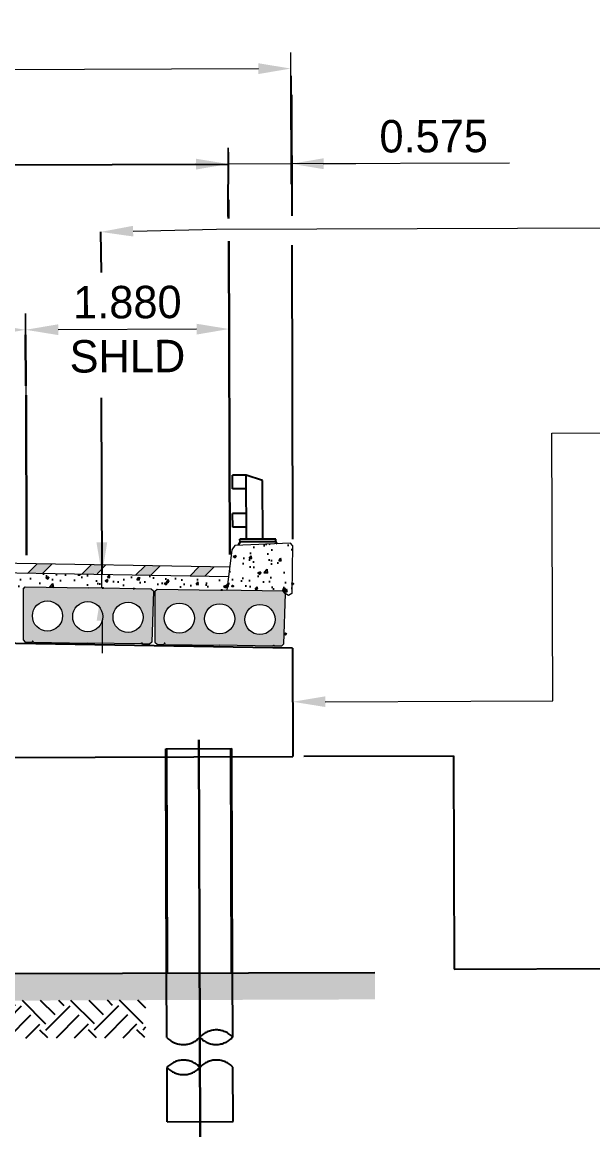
# Model space of a CAD drawing. Header units: metres. Extents: x -16741 to 19994, y 5629700 to 5668838.
# Drawn here: x 16931.82 to 16937.1, y 5649020.71 to 5649031.02 of the extents above; entities that cross this region are included whole.
import ezdxf
from ezdxf import colors
from ezdxf.entities.mleader import LeaderData, LeaderLine
from ezdxf.math import Vec2, Vec3

# ---------------------------------------------------------------- set-up
doc = ezdxf.new("R2010")
doc.units = ezdxf.units.M
doc.linetypes.add('DGN Style 4', pattern=[17.145521, 8.572761, -4.28638, 0, -4.28638])
doc.linetypes.add('HIDDEN2', pattern=[4.7625, 3.175, -1.5875])
for name, color, linetype in [('S-BR-ANNO', 2, 'Continuous'), ('S-BR-DIM', 1, 'Continuous'), ('S-BR-EX-GROUND', 8, 'Continuous'), ('S-BR-HATCH', 252, 'Continuous'), ('S-BR-PIER', 21, 'Continuous'), ('S-BR-PILE-HDD', 21, 'HIDDEN2'), ('S-BR-PILE-PIPE', 1, 'Continuous'), ('S-BR-POST', 139, 'Continuous'), ('S-BR-RIP-RAP', 252, 'Continuous')]:
    doc.layers.add(name, color=color, linetype=linetype)
doc.layers.add('S-BR-CEN-DGN4', color=1, linetype='DGN Style 4', lineweight=30)
doc.layers.add('S-BR-ELEVATIONS-NPLOT', color=8, linetype='Continuous', plot=False)
doc.layers.add('S-BR-NPLOT', color=250, linetype='Continuous', plot=False)
doc.styles.add('AT_Font_Prop_3.0', font='font005.shx', dxfattribs={"height": 3})
doc.dimstyles.new('AT Dim Standard (Meters)', dxfattribs={"dimtxt": 3, "dimasz": 3, "dimexe": 1.5, "dimexo": 1.5, "dimgap": 1, "dimtad": 1, "dimdec": 3, "dimzin": 0, "dimdsep": 46, "dimtxsty": 'AT_Font_Prop_3.0', "dimcen": -1.5, "dimclrd": 256, "dimclre": 256, "dimclrt": 2, "dimaunit": 1, "dimadec": 3, "dimazin": 0, "dimtfac": 1, "dimtdec": 3, "dimtmove": 0, "dimatfit": 3, "dimfxl": 1, "dimtfill": 1, "dimtolj": 1, "dimtzin": 0, "dimlwd": 15, "dimlwe": 15, "dimarcsym": 0})

# ---------------------------------------------------------------- blocks, each defined once
blk = doc.blocks.new('*D84')
at = {"layer": 'Defpoints', "color": 0, "lineweight": 30, "transparency": 16777216}
for p in [(16934.303, 5649030.589), (16934.306, 5649029.787), (16921.985, 5649029.398)]:
    blk.add_point(p, dxfattribs=at)
at = {"layer": 'S-BR-DIM', "lineweight": 15, "transparency": 16777216}
for p, q in [((16934.305, 5649029.937), (16934.303, 5649030.739)), ((16921.984, 5649029.548), (16921.981, 5649030.696)), ((16922.281, 5649030.548), (16934.003, 5649030.588))]:
    blk.add_line(p, q, dxfattribs=at)
at = {"layer": 'S-BR-DIM', "lineweight": 30, "transparency": 16777216}
for points in [[(16934.003, 5649030.638), (16934.003, 5649030.538), (16934.303, 5649030.589)], [(16922.281, 5649030.598), (16922.281, 5649030.498), (16921.981, 5649030.546)]]:
    blk.add_solid(points, dxfattribs=at)
at = {"layer": 'S-BR-DIM', "color": 2, "transparency": 16777216, "insert": (16928.141, 5649030.818), "char_height": 0.3, "attachment_point": 5, "rotation": 0.1985, "style": 'AT_Font_Prop_3.0', "bg_fill": 3, "box_fill_scale": 1.1, "bg_fill_color": 256, "bg_fill_true_color": 13158600, "bg_fill_transparency": 0}
blk.add_mtext('\\A1;12.310', dxfattribs=at)
blk = doc.blocks.new('*D85')
at = {"layer": 'Defpoints', "color": 0, "lineweight": 30, "transparency": 16777216}
for p in [(16933.726, 5649029.706), (16922.566, 5649029.668), (16933.726, 5649029.666)]:
    blk.add_point(p, dxfattribs=at)
at = {"layer": 'S-BR-DIM', "lineweight": 15, "transparency": 16777216}
for p, q in [((16933.726, 5649029.816), (16933.726, 5649029.856)), ((16922.866, 5649029.668), (16933.426, 5649029.705)), ((16922.567, 5649029.518), (16922.567, 5649029.517))]:
    blk.add_line(p, q, dxfattribs=at)
at = {"layer": 'S-BR-DIM', "lineweight": 30, "transparency": 16777216}
for points in [[(16922.866, 5649029.718), (16922.867, 5649029.618), (16922.566, 5649029.667)], [(16933.426, 5649029.755), (16933.426, 5649029.655), (16933.726, 5649029.706)]]:
    blk.add_solid(points, dxfattribs=at)
at = {"layer": 'S-BR-DIM', "color": 2, "transparency": 16777216, "insert": (16928.145, 5649030.015), "char_height": 0.3, "attachment_point": 5, "rotation": 0.1985, "style": 'AT_Font_Prop_3.0', "bg_fill": 3, "box_fill_scale": 1.1, "bg_fill_color": 256, "bg_fill_true_color": 13158600, "bg_fill_transparency": 0}
blk.add_mtext('\\A1;11.160 (CLEAR ROADWAY)', dxfattribs=at)
blk = doc.blocks.new('*D88')
at = {"layer": 'Defpoints', "color": 0, "lineweight": 30, "transparency": 16777216}
for p in [(16933.725, 5649029.706), (16933.726, 5649029.52), (16934.307, 5649029.439)]:
    blk.add_point(p, dxfattribs=at)
at = {"layer": 'S-BR-DIM', "lineweight": 15, "transparency": 16777216}
for p, q in [((16933.725, 5649029.67), (16933.724, 5649029.856)), ((16934.307, 5649029.589), (16934.306, 5649029.858)), ((16933.425, 5649029.705), (16933.125, 5649029.703)), ((16934.306, 5649029.708), (16933.725, 5649029.706)), ((16934.306, 5649029.708), (16933.725, 5649029.706)), ((16936.326, 5649029.715), (16934.306, 5649029.708)), ((16934.606, 5649029.709), (16934.906, 5649029.71))]:
    blk.add_line(p, q, dxfattribs=at)
at = {"layer": 'S-BR-DIM', "lineweight": 30, "transparency": 16777216}
for points in [[(16933.425, 5649029.755), (16933.425, 5649029.655), (16933.725, 5649029.706)], [(16934.606, 5649029.759), (16934.606, 5649029.659), (16934.306, 5649029.708)]]:
    blk.add_solid(points, dxfattribs=at)
at = {"layer": 'S-BR-DIM', "color": 2, "transparency": 16777216, "insert": (16935.625, 5649029.962), "char_height": 0.3, "attachment_point": 5, "rotation": 0.1985, "style": 'AT_Font_Prop_3.0', "bg_fill": 3, "box_fill_scale": 1.1, "bg_fill_color": 256, "bg_fill_true_color": 13158600, "bg_fill_transparency": 0}
blk.add_mtext('\\A1;0.575', dxfattribs=at)
blk = doc.blocks.new('_None')
blk = doc.blocks.new('*U227')
at = {"layer": 'S-BR-ANNO', "lineweight": 5}
for p, q in [((-0.025, 0.045), (-0.113, -0.043)), ((0.113, 0.043), (0.03, -0.04))]:
    blk.add_line(p, q, dxfattribs=at)
blk.add_solid([(0.025, -0.045), (-0.113, -0.043), (0.113, 0.043), (-0.025, 0.045)], dxfattribs=at)
blk = doc.blocks.new('*U228')
at = {"layer": 'S-BR-PIER', "color": 0, "linetype": 'ByBlock', "lineweight": -2, "transparency": 16777216}
for p in [(0, 0), (0.5, -0.01), (1, -0.02), (1.5, -0.03), (2, -0.04), (2.5, -0.05), (2.999, -0.06), (3.499, -0.07), (3.999, -0.08), (4.499, -0.09), (4.999, -0.1)]:
    blk.add_blockref('*U227', p, dxfattribs=at)
blk = doc.blocks.new('*D229')
at = {"layer": 'Defpoints', "color": 0, "lineweight": 30, "transparency": 16777216}
for p in [(16932.556, 5649025.908), (16932.556, 5649025.908), (16932.556, 5649025.783)]:
    blk.add_point(p, dxfattribs=at)
at = {"layer": 'S-BR-DIM', "lineweight": 15, "transparency": 16777216}
for p, q in [((16932.555, 5649026.208), (16932.554, 5649026.508)), ((16932.556, 5649025.783), (16932.556, 5649025.908)), ((16932.557, 5649025.483), (16932.558, 5649025.183))]:
    blk.add_line(p, q, dxfattribs=at)
at = {"layer": 'S-BR-DIM', "lineweight": 30, "transparency": 16777216}
for points in [[(16932.605, 5649026.208), (16932.505, 5649026.208), (16932.556, 5649025.908)], [(16932.607, 5649025.483), (16932.507, 5649025.483), (16932.556, 5649025.783)]]:
    blk.add_solid(points, dxfattribs=at)
blk = doc.blocks.new('*D230')
at = {"layer": 'Defpoints', "color": 0, "lineweight": 30, "transparency": 16777216}
for p in [(16931.851, 5649028.173), (16931.855, 5649027.247), (16933.735, 5649027.214)]:
    blk.add_point(p, dxfattribs=at)
at = {"layer": 'S-BR-DIM', "lineweight": 15, "transparency": 16777216}
for p, q in [((16931.854, 5649027.397), (16931.851, 5649028.323)), ((16933.734, 5649027.364), (16933.731, 5649028.33)), ((16933.431, 5649028.179), (16932.151, 5649028.174))]:
    blk.add_line(p, q, dxfattribs=at)
at = {"layer": 'S-BR-DIM', "lineweight": 30, "transparency": 16777216}
for points in [[(16932.151, 5649028.224), (16932.152, 5649028.124), (16931.851, 5649028.173)], [(16933.431, 5649028.229), (16933.432, 5649028.129), (16933.731, 5649028.18)]]:
    blk.add_solid(points, dxfattribs=at)
at = {"layer": 'S-BR-DIM', "color": 2, "transparency": 16777216, "char_height": 0.3, "attachment_point": 5, "rotation": 0.1985, "style": 'AT_Font_Prop_3.0', "bg_fill": 3, "box_fill_scale": 1.1, "bg_fill_color": 256, "bg_fill_true_color": 13158600, "bg_fill_transparency": 0}
for s, insert in [('\\A1;1.880', (16932.791, 5649028.427)), ('\\A1;SHLD', (16932.792, 5649027.927))]:
    blk.add_mtext(s, dxfattribs=dict(at, insert=insert))
blk = doc.blocks.new('*D297')
at = {"layer": 'Defpoints', "color": 0, "lineweight": 30, "transparency": 16777216}
for p in [(16928.15, 5649028.16), (16928.15, 5649028.16), (16931.852, 5649027.679)]:
    blk.add_point(p, dxfattribs=at)
at = {"layer": 'S-BR-DIM', "lineweight": 15, "transparency": 16777216}
for p, q in [((16931.851, 5649027.829), (16931.85, 5649028.323)), ((16931.55, 5649028.172), (16928.45, 5649028.162))]:
    blk.add_line(p, q, dxfattribs=at)
at = {"layer": 'S-BR-DIM', "lineweight": 30, "transparency": 16777216}
for points in [[(16928.45, 5649028.212), (16928.45, 5649028.112), (16928.15, 5649028.16)], [(16931.55, 5649028.222), (16931.55, 5649028.122), (16931.85, 5649028.173)]]:
    blk.add_solid(points, dxfattribs=at)
at = {"layer": 'S-BR-DIM', "color": 2, "transparency": 16777216, "insert": (16929.999, 5649028.411), "char_height": 0.3, "width": 2.76687, "attachment_point": 5, "rotation": 0.1985, "style": 'AT_Font_Prop_3.0', "bg_fill": 3, "box_fill_scale": 1.1, "bg_fill_color": 256, "bg_fill_true_color": 13158600, "bg_fill_transparency": 0}
blk.add_mtext('\\A1;3.700 LANE', dxfattribs=at)

msp = doc.modelspace()

# ---------------------------------------------------------------- hatches: boundary and pattern name
at = {"layer": 'S-BR-DIM'}
h = msp.add_hatch(color=254, dxfattribs=at)
h.dxf.hatch_style = 1
h.paths.add_polyline_path([(16931.8261, 5649025.7753), (16931.8464, 5649025.795), (16932.4293, 5649025.7853), (16933.0122, 5649025.7757), (16933.0267, 5649025.7607, 0.2041147), (16933.0245, 5649025.7554, 0.4034126), (16933.0316, 5649025.748), (16933.0161, 5649025.2856), (16932.9958, 5649025.2659), (16932.9311, 5649025.267), (16932.9293, 5649025.277), (16932.9253, 5649025.2771), (16932.9191, 5649025.2672), (16932.4209, 5649025.2754), (16931.9226, 5649025.2837), (16931.9168, 5649025.2938), (16931.9128, 5649025.2938), (16931.9106, 5649025.2839), (16931.846, 5649025.2849), (16931.8263, 5649025.3052)])
h.paths.add_polyline_path([(16931.9125, 5649025.5261, 1), (16932.1915, 5649025.527, 1)], flags=16)
h.paths.add_polyline_path([(16932.2854, 5649025.5199, 1), (16932.5644, 5649025.5209, 1)], flags=16)
h.paths.add_polyline_path([(16932.6584, 5649025.5137, 1), (16932.9374, 5649025.5147, 1)], flags=16)
h = msp.add_hatch(color=254, dxfattribs=at)
h.dxf.hatch_style = 1
h.paths.add_polyline_path([(16933.0662, 5649025.7748), (16933.0459, 5649025.7551), (16933.0461, 5649025.2851), (16933.0658, 5649025.2648), (16933.1305, 5649025.2637), (16933.1326, 5649025.2736), (16933.1366, 5649025.2736), (16933.1425, 5649025.2635), (16933.6407, 5649025.2552), (16934.139, 5649025.247), (16934.1451, 5649025.2569), (16934.1491, 5649025.2568), (16934.151, 5649025.2468), (16934.2156, 5649025.2457), (16934.236, 5649025.2654), (16934.2515, 5649025.7278, -0.4044199), (16934.2443, 5649025.7352, -0.2032128), (16934.2466, 5649025.7405), (16934.2321, 5649025.7555), (16933.6491, 5649025.7652)])
h.paths.add_polyline_path([(16933.4113, 5649025.5064, -1), (16933.1323, 5649025.5064, -1)], flags=16)
h.paths.add_polyline_path([(16933.7843, 5649025.5002, -1), (16933.5053, 5649025.5002, -1)], flags=16)
h.paths.add_polyline_path([(16934.1572, 5649025.494, -1), (16933.8782, 5649025.494, -1)], flags=16)
at = {"layer": 'S-BR-HATCH'}
h = msp.add_hatch(dxfattribs=at)
h.set_pattern_fill('EARTH', color=256, scale=0.05, angle=45.19847)
h.set_pattern_definition([(45.1984736336, (19731.37704, -175.56764), (-0.001555385505, 0.449010112109), [0.3175, -0.3175]), (45.1984736336, (19731.29256, -175.48374), (-0.001555385505, 0.449010112109), [0.3175, -0.3175]), (45.1984736336, (19731.20808, -175.39984), (-0.001555385505, 0.449010112109), [0.3175, -0.3175]), (135.1984736336, (19731.20788, -175.3437), (-0.449010112109, -0.001555385505), [0.3175, -0.3175]), (135.1984736336, (19731.29178, -175.25923), (-0.449010112109, -0.001555385505), [0.3175, -0.3175]), (135.1984736336, (19731.37568, -175.17475), (-0.449010112109, -0.001555385505), [0.3175, -0.3175])])
h.paths.add_polyline_path([(16931.0836, 5649021.9668), (16929.7356, 5649021.9621), (16929.7368, 5649021.6157), (16931.0848, 5649021.6204)])
h.paths.add_polyline_path([(16931.3886, 5649021.9678), (16931.0836, 5649021.9668), (16931.0848, 5649021.6204), (16931.3898, 5649021.6215)])
h.paths.add_polyline_path([(16931.6936, 5649021.9689), (16931.3886, 5649021.9678), (16931.3898, 5649021.6215), (16931.6948, 5649021.6225)])
h.paths.add_polyline_path([(16932.9614, 5649021.9733), (16931.6936, 5649021.9689), (16931.6948, 5649021.6225), (16932.9626, 5649021.6269)])
at = {"layer": 'S-BR-NPLOT'}
h = msp.add_hatch(dxfattribs=at)
h.set_pattern_fill('AR-CONC', color=256, scale=0.0015, angle=0.19847)
h.set_pattern_definition([(50.396946, (16600.26906, 5649438.13924), (0.27343608, -0.0220148), [0.028575, -0.314325]), (355.396946, (16600.26906, 5649438.13924), (-0.05484931, 0.28621214), [0.02286, -0.25146088]), (100.84839, (16600.29185, 5649438.1374), (0.21858677, 0.26419733), [0.02428501, -0.26713537]), (46.581146, (16600.26853, 5649438.21544), (0.4070457, -0.06024494), [0.0428625, -0.4714875]), (97.0325, (16600.30245, 5649438.21042), (0.35352642, 0.37359737), [0.03642753, -0.4007034]), (351.5811, (16600.26853, 5649438.21544), (0.35352642, 0.37359737), [0.03428995, -0.3771896]), (21.396946, (16600.30676, 5649438.19665), (0.22847886, -0.15181855), [0.028575, -0.314325]), (326.396946, (16600.30676, 5649438.19665), (0.09078675, 0.27691756), [0.02286, -0.25146]), (71.84839, (16600.3258, 5649438.184), (0.31926561, 0.12509901), [0.02428501, -0.2671349]), (37.896946, (16600.26906, 5649438.13924), (0.003754103, 0.126861611), [0, -0.248412, 0, -0.25527, 0, -0.2524125]), (7.896946, (16600.26906, 5649438.13924), (0.09918602, 0.15096164), [0, -0.145542, 0, -0.242697, 0, -0.0962025]), (327.896946, (16600.1841, 5649438.13865), (0.203440545, -0.007183861), [0, -0.09525, 0, -0.29718, 0, -0.394335]), (317.896946, (16600.146, 5649438.13839), (0.22192421, 0.03967817), [0, -0.123825, 0, -0.197358, 0, -0.280035])])
h.paths.add_polyline_path([(16928.1591, 5649025.981), (16933.7278, 5649025.8889), (16933.7121, 5649025.7641), (16928.1595, 5649025.8559)])
h.paths.add_polyline_path([(16933.759, 5649026.1384), (16933.784, 5649026.1791), (16934.2994, 5649026.1984), (16934.3191, 5649026.1792), (16934.3117, 5649025.7342), (16934.2814, 5649025.7147), (16934.2517, 5649025.7352), (16934.2324, 5649025.7555), (16933.7121, 5649025.7641)])
at = {"layer": 'S-BR-RIP-RAP'}
h = msp.add_hatch(dxfattribs=at)
h.set_pattern_fill('GRAVEL', color=256, scale=0.015, angle=45.19847)
h.set_pattern_definition([(273.2112611336, (19724.74741, -174.765864), (0.28527099909394, -4.57896991222657), [0.051258216, -5.074572545935]), (230.16821463363, (19724.750281, -174.817042), (2.95133471630569, 3.51254443279042), [0.087960708, -8.708107334029]), (177.70892073363, (19724.69394, -174.88459), (5.65846064396909, -0.24980820773286), [0.062022228, -6.140208419115]), (312.47216263363, (19724.65682, -175.05714), (-5.13831313480897, 5.63979601835453), [0.080100678, -7.92996561386]), (338.03212781363, (19724.710906, -175.116223), (-4.586435762694443, 1.869977538548375), [0.078545055, -7.775971161802]), (42.47216263363, (19724.783748, -175.145605), (-5.63979601835453, -5.13831313480897), [0.080100678, -7.92996561386]), (82.89271410363, (19724.842831, -175.091519), (-0.786753881473427, -6.199139241054612), [0.105929049, -10.486967297137]), (117.45380200363, (19724.855937, -174.986404), (-4.068154716094273, 7.798777481497903), [0.100007928, -9.900788490286]), (166.62803925363, (19724.80983, -174.897659), (-5.66219356920066, 1.32743247847229), [0.08037195, -7.956831854807]), (220.4348319336, (19724.731637, -174.87907), (3.22354049457958, 2.70525944778016), [0.091756992, -4.4960905425]), (267.59591143363, (19724.661797, -174.938583), (-0.247941747083585, -6.197272778412543), [0.118661688, -11.747515876827]), (184.0125484636, (19724.92531, -174.79219), (-3.50134564316474, -0.2815380739577), [0.040500681, -4.009584873652]), (216.66770803363, (19724.88491, -174.795023), (4.03082546412839, 2.9774652101643), [0.077052297, -7.628195849556]), (270.1984736336, (19724.8231, -174.84104), (0.270339298568, -0.268472835962), [0.053881401, -0.484933966264]), (248.3970641436, (19724.77187, -174.827744), (0.8016855828073, 1.88864216470806), [0.029016198, -2.872593355334]), (336.9998831236, (19724.76119, -174.85472), (-1.0794907317041, 0.5350792092439), [0.041034843, -2.0107129485]), (76.1622301636, (19724.79896, -174.870755), (0.26473991080044, 1.3479635676195), [0.066647949, -2.154944722936]), (206.7635248136, (19724.8149, -174.80604), (0.8072849704786, 0.272205761216), [0.048193071, -1.156634717524]), (61.58801396763, (19724.605474, -175.011518), (1.8737104639199, 3.50881149356835), [0.0675132, -6.68382400088]), (115.54464957363, (19724.637597, -174.952137), (1.89984094026615, -4.03455838992313), [0.056639841, -5.60733235173]), (338.3970641436, (19724.760833, -174.752347), (-1.88864216470945, 0.80168558280783), [0.058032015, -2.843577538334]), (28.80893330363, (19724.81479, -174.773713), (-3.49574625519565, -1.89797447803827), [0.0675132, -6.68382400088]), (24.6424284136, (19724.773084, -175.17797), (-1.88304277694832, -0.81475082091564), [0.06510528, -3.190160146966]), (339.97361423363, (19724.83226, -175.150826), (-4.3160964649276, 1.60150470041075), [0.054550818, -5.400539007108]), (111.9998831236, (19725.033857, -175.018117), (-0.81475082103398, 1.88304277689717), [0.058032015, -2.843577538334]), (62.55249827363, (19725.012118, -174.96431), (-2.408789672942665, -4.58830222539051), [0.063867411, -6.32285639703]), (114.6424284136, (19724.902306, -175.150583), (0.81475082090256, -1.883042776954), [0.03255264, -3.222712786966]), (146.5084061076, (19725.01775, -175.03434), (-1.3498300302349, 0.8035520452816), [0.01942719, -1.92329924468]), (211.1622301656, (19725.00155, -175.02362), (1.0757578064553, 0.5425450597419), [0.078545055, -1.49235818836]), (231.20747959363, (19724.934336, -175.064261), (2.4143890609004, 2.97186582176964), [0.07279005, -7.2062047295]), (348.8885411636, (19724.82329, -174.89492), (-0.8091514331172, 0.2666063733005), [0.054948582, -1.318766453952]), (38.35570022363, (19724.87721, -174.905507), (5.10471680828486, 4.058822404000143), [0.095933514, -9.497401359755]), (106.1438695336, (19724.95244, -174.845977), (0.81848374608048, -2.96066704602225), [0.039226236, -3.883408847716]), (135.198473634, (19724.94153, -174.8083), (-0.53881213453, -0.001866462606), [0.02286, -0.35814]), (165.45491079363, (19724.920856, -175.061614), (2.9662664337706, -0.79795265767184), [0.052930044, -5.24009111598]), (93.2112611336, (19724.869622, -175.04832), (-0.28527099907792, 4.57896991222747), [0.102516432, -5.023314329935]), (45.198473634, (19724.86388, -174.94597), (-0.001866462606, 0.53881213453), [0.09906, -0.28194]), (10.50332013363, (19724.933683, -174.875677), (4.57710344915496, 0.824083136421), [0.060241434, -5.96389750862]), (299.2530777336, (19724.992915, -174.864695), (0.8128843583335, -1.34423064240364), [0.055474362, -2.718247505816]), (252.84444899363, (19725.020023, -174.913095), (-2.397590898151016, -7.821175032250814), [0.090321765, -8.94186966344]), (220.62455237363, (19724.993381, -174.999398), (-3.76048616607941, -3.24593804542286), [0.095554419, -9.459876968436])])
h.paths.add_polyline_path([(16920.6791, 5649021.9307), (16920.6782, 5649022.1807), (16935.0806, 5649022.2306), (16935.0815, 5649021.9806)])

# ---------------------------------------------------------------- linework, layer by layer
at = {"layer": 'S-BR-ANNO', "lineweight": 5}
for p, q in [((16934.2994, 5649026.1984), (16933.784, 5649026.1791)), ((16934.3191, 5649026.1792), (16934.2994, 5649026.1984)), ((16933.759, 5649026.1384), (16933.7121, 5649025.7641)), ((16933.784, 5649026.1791), (16933.759, 5649026.1384)), ((16934.3191, 5649026.1792), (16934.3117, 5649025.7342)), ((16933.739, 5649025.9787), (16928.1634, 5649026.0709)), ((16933.7278, 5649025.8889), (16928.162, 5649025.9809)), ((16931.8261, 5649025.7753), (16931.8464, 5649025.795)), ((16931.8464, 5649025.795), (16932.4293, 5649025.7853)), ((16933.0122, 5649025.7757), (16932.4293, 5649025.7853)), ((16931.8261, 5649025.7753), (16931.8263, 5649025.3052)), ((16933.0319, 5649025.7554), (16933.0122, 5649025.7757)), ((16933.0319, 5649025.7554), (16933.0161, 5649025.2856)), ((16933.0459, 5649025.7551), (16933.0662, 5649025.7748)), ((16933.0459, 5649025.7551), (16933.0461, 5649025.2851)), ((16933.0662, 5649025.7748), (16933.6491, 5649025.7652)), ((16934.2321, 5649025.7555), (16933.6491, 5649025.7652)), ((16934.2517, 5649025.7352), (16934.2321, 5649025.7555)), ((16934.2517, 5649025.7352), (16934.2324, 5649025.7555)), ((16934.2517, 5649025.7352), (16934.236, 5649025.2654)), ((16934.2814, 5649025.7147), (16934.2517, 5649025.7352)), ((16934.3117, 5649025.7342), (16934.2814, 5649025.7147)), ((16931.8263, 5649025.3052), (16931.846, 5649025.2849)), ((16931.846, 5649025.2849), (16931.9106, 5649025.2839)), ((16931.9128, 5649025.2938), (16931.9106, 5649025.2839)), ((16931.9168, 5649025.2938), (16931.9128, 5649025.2938)), ((16931.9226, 5649025.2837), (16931.9168, 5649025.2938)), ((16931.9226, 5649025.2837), (16932.4209, 5649025.2754)), ((16932.9191, 5649025.2672), (16932.4209, 5649025.2754)), ((16932.9191, 5649025.2672), (16932.9253, 5649025.2771)), ((16932.9253, 5649025.2771), (16932.9293, 5649025.277)), ((16932.9293, 5649025.277), (16932.9311, 5649025.267)), ((16933.0161, 5649025.2856), (16932.9958, 5649025.2659)), ((16933.0461, 5649025.2851), (16933.0658, 5649025.2648)), ((16933.1326, 5649025.2736), (16933.1305, 5649025.2637)), ((16933.1366, 5649025.2736), (16933.1326, 5649025.2736)), ((16933.1425, 5649025.2635), (16933.1366, 5649025.2736)), ((16932.9958, 5649025.2659), (16932.9311, 5649025.267)), ((16933.0658, 5649025.2648), (16933.1305, 5649025.2637)), ((16933.1425, 5649025.2635), (16933.6407, 5649025.2552)), ((16934.139, 5649025.247), (16933.6407, 5649025.2552)), ((16934.139, 5649025.247), (16934.1451, 5649025.2569)), ((16934.1451, 5649025.2569), (16934.1491, 5649025.2568)), ((16934.1491, 5649025.2568), (16934.151, 5649025.2468)), ((16934.2156, 5649025.2457), (16934.151, 5649025.2468)), ((16934.236, 5649025.2654), (16934.2156, 5649025.2457))]:
    msp.add_line(p, q, dxfattribs=at)
for centre in [(16932.052, 5649025.5265), (16932.4249, 5649025.5204), (16932.7979, 5649025.5142), (16933.2718, 5649025.5064), (16933.6448, 5649025.5002), (16934.0177, 5649025.494)]:
    msp.add_circle(centre, 0.1395, dxfattribs=at)
at = {"layer": 'S-BR-CEN-DGN4', "ltscale": 0.5}
msp.add_line((16933.4657, 5649020.7105), (16933.4518, 5649024.3799), dxfattribs=at)
at = {"layer": 'S-BR-DIM'}
for p, q in [((16932.5437, 5649029.0785), (16932.5485, 5649028.7026)), ((16934.3121, 5649028.9542), (16934.3193, 5649026.2372)), ((16932.5503, 5649027.5438), (16932.556, 5649025.9083)), ((16934.4224, 5649024.2284), (16935.808, 5649024.2332)), ((16935.808, 5649024.2332), (16935.8148, 5649022.2605)), ((16935.8148, 5649022.2605), (16939.1965, 5649022.2722))]:
    msp.add_line(p, q, dxfattribs=at)
at = {"layer": 'S-BR-ELEVATIONS-NPLOT'}
for centre, radius in [((16933.7653, 5649025.8025), 0.00503), ((16934.3207, 5649025.8233), 0.00503), ((16934.253, 5649025.3594), 0.00742)]:
    msp.add_circle(centre, radius, dxfattribs=at)
at = {"layer": 'S-BR-EX-GROUND', "color": 3}
msp.add_line((16920.6782, 5649022.1807), (16935.0806, 5649022.2306), dxfattribs=at)
at = {"layer": 'S-BR-PIER'}
for p, q in [((16934.3199, 5649025.228), (16928.1613, 5649025.3298)), ((16934.3199, 5649025.228), (16934.3234, 5649024.228)), ((16922.007, 5649024.1854), (16934.3234, 5649024.228))]:
    msp.add_line(p, q, dxfattribs=at)
at = {"layer": 'S-BR-PILE-HDD'}
for p, q in [((16933.1471, 5649024.2989), (16933.7571, 5649024.3011)), ((16933.1638, 5649022.224), (16933.1566, 5649024.299)), ((16933.7548, 5649022.226), (16933.7476, 5649024.301)), ((16933.1564, 5649021.6291), (16933.1543, 5649022.224)), ((16933.7664, 5649021.6312), (16933.7643, 5649022.2261)), ((16933.7696, 5649020.8508), (16933.7679, 5649021.3532)), ((16933.1596, 5649020.8487), (16933.1579, 5649021.3511)), ((16933.1596, 5649020.8487), (16933.7696, 5649020.8508))]:
    msp.add_line(p, q, dxfattribs=at)
at = {"layer": 'S-BR-PILE-HDD', "ltscale": 0.2}
for p, q in [((16933.1474, 5649024.2239), (16933.1471, 5649024.2989)), ((16933.7574, 5649024.2261), (16933.7571, 5649024.3011))]:
    msp.add_line(p, q, dxfattribs=at)
at = {"layer": 'S-BR-PILE-HDD'}
for centre, start, end in [((16933.6143, 5649021.4914), 42.60709, 137.78986), ((16933.3084, 5649021.7689), 222.60709, 317.78986), ((16933.6134, 5649021.77), 222.60709, 317.78986), ((16933.3108, 5649021.2124), 42.60709, 137.78986), ((16933.6158, 5649021.2134), 42.60709, 137.78986), ((16933.3099, 5649021.4909), 222.60709, 317.78986)]:
    msp.add_arc(centre, 0.2065, start, end, dxfattribs=at)
at = {"layer": 'S-BR-PILE-PIPE', "ltscale": 0.04}
for p, q in [((16933.1543, 5649022.224), (16933.1474, 5649024.2239)), ((16933.7643, 5649022.2261), (16933.7574, 5649024.2261))]:
    msp.add_line(p, q, dxfattribs=at)
at = {"layer": 'S-BR-POST'}
for p, q in [((16933.8911, 5649026.8288), (16933.7641, 5649026.8283)), ((16933.7645, 5649026.7013), (16933.7641, 5649026.8283)), ((16933.8931, 5649026.2363), (16933.8911, 5649026.8288)), ((16934.0412, 5649026.7793), (16933.8911, 5649026.8288)), ((16934.0431, 5649026.2369), (16934.0412, 5649026.7793)), ((16933.8915, 5649026.7018), (16933.7645, 5649026.7013)), ((16933.8923, 5649026.4738), (16933.7653, 5649026.4733)), ((16933.7657, 5649026.3463), (16933.7653, 5649026.4733)), ((16933.8927, 5649026.3468), (16933.7657, 5649026.3463)), ((16933.8332, 5649026.2111), (16933.8165, 5649026.1803)), ((16934.1631, 5649026.2373), (16933.8331, 5649026.2361)), ((16933.8332, 5649026.2111), (16933.8331, 5649026.2361)), ((16934.1632, 5649026.2123), (16933.8332, 5649026.2111)), ((16934.1632, 5649026.2123), (16934.1631, 5649026.2373)), ((16934.1632, 5649026.2123), (16934.1753, 5649026.1903))]:
    msp.add_line(p, q, dxfattribs=at)

# ---------------------------------------------------------------- block references
at = {"layer": 'S-BR-PIER', "rotation": 0.1984736336278706}
msp.add_blockref('*U228', (16928.4812, 5649026.0206), dxfattribs=at)

# ---------------------------------------------------------------- dimensions: what is measured, and where the dimension line sits
at = {"layer": 'S-BR-DIM'}
for base, p1, p2, angle, text, picture, middle in [((16934.3031, 5649030.5892), (16921.985, 5649029.3983), (16934.3059, 5649029.7867), 0.19847, '12.310', '*D84', (16928.1412, 5649030.8178)), ((16932.556, 5649025.9083), (16932.5564, 5649025.7832), (16932.556, 5649025.9083), 90.19847, ' ', '*D229', (16932.5562, 5649025.8458))]:
    dim = msp.add_linear_dim(base=base, p1=p1, p2=p2, angle=angle, text=text, dimstyle='AT Dim Standard (Meters)', override={"dimtxt": 3}, dxfattribs=at)
    dim.commit()
    dim.dimension.update_dxf_attribs({"geometry": picture, "text_midpoint": middle})
dim = msp.add_linear_dim(base=(16928.1501, 5649028.1605), p1=(16931.8518, 5649027.6795), p2=(16928.1501, 5649028.1605), angle=180.19847, text='<> LANE', dimstyle='AT Dim Standard (Meters)', override={"dimtxt": 3}, dxfattribs=at)
dim.commit()
dim.dimension.update_dxf_attribs({"geometry": '*D297', "text_midpoint": (16930.0001, 5649028.1615), "dimtype": 160})

# ---------------------------------------------------------------- leaders
at = {"layer": 'S-BR-DIM', "lineweight": 30}
ml = msp.add_multileader_mtext('Standard', dxfattribs=at)
ml.set_content('CAST-IN-PLACE\\PCONCRETE PILE CAP\\PSEE DWGS S1780\\PAND S-1781 ', color=2, style='AT_Font_Prop_3.0')
ml.set_leader_properties(color=256, linetype='ByLayer', lineweight=15)
ml.set_arrow_properties(name='NONE')
ml.build(insert=Vec2(0, 0))
ml.multileader.update_dxf_attribs({"dogleg_length": 29.5849, "arrow_head_size": 0.3, "scale": 0.1})
ctx = ml.context
ctx.base_point, ctx.scale, ctx.char_height, ctx.arrow_head_size, ctx.landing_gap_size, ctx.plane_origin, ctx.plane_x_axis, ctx.plane_y_axis = Vec3(16938.2697, 5649027.2231), 0.1, 0.3, 0.3, 0.2, Vec3(16943.1283, 5649024.9027), Vec3(0.999994, 0.003464), Vec3(-0.003464, 0.999994)
notes = []
notes.append((ctx, [(1, (1, 1, 0), (16936.7173, 5649027.2177), (0.999994, 0.003464), 1.5525, [(0, [(16936.7265, 5649024.7411)], 0, [])])]))
ctx.mtext.insert, ctx.mtext.text_direction, ctx.mtext.rotation, ctx.mtext.flow_direction = Vec3(16938.4692, 5649027.3738), Vec3(0.999994, 0.003464), 0.003464, 5
at = {"layer": 'S-BR-DIM'}
ml = msp.add_multileader_mtext('Standard', dxfattribs=at)
ml.set_content('', color=2, style='AT_Font_Prop_3.0')
ml.set_leader_properties(color=256, linetype='ByLayer', lineweight=15)
ml.build(insert=Vec2(0, 0))
ml.multileader.update_dxf_attribs({"dogleg_length": 5, "arrow_head_size": 0.3, "scale": 0.1})
ctx = ml.context
ctx.base_point, ctx.scale, ctx.char_height, ctx.arrow_head_size, ctx.landing_gap_size, ctx.plane_origin, ctx.plane_x_axis, ctx.plane_y_axis = Vec3(16936.7265, 5649024.7411), 0.1, 0.3, 0.3, 0.2, Vec3(16934.1496, 5649024.7322), Vec3(0.999994, 0.003464), Vec3(-0.003464, 0.999994)
notes.append((ctx, [(0, (1, 1, 0), (16935.9698, 5649024.7385), (0.999994, 0.003464), 0.7567, [(0, [(16934.3217, 5649024.7328)], 0, [])])]))
ctx.mtext.insert, ctx.mtext.text_direction, ctx.mtext.rotation, ctx.mtext.flow_direction = Vec3(16936.926, 5649024.8918), Vec3(0.999994, 0.003464), 0.003464, 5
for ctx, leaders in notes:
    for number, flags, end, landing, length, lines in leaders:
        leader = LeaderData()
        leader.index, (leader.has_last_leader_line, leader.has_dogleg_vector, leader.attachment_direction) = number, flags
        leader.last_leader_point, leader.dogleg_vector, leader.dogleg_length = Vec3(end), Vec3(landing), length
        for number, points, colour, breaks in lines:
            line = LeaderLine()
            line.index, line.vertices, line.color, line.breaks = number, Vec3.list(points), colors.encode_raw_color(colour), breaks
            leader.lines.append(line)
        ctx.leaders.append(leader)

# ---------------------------------------------------------------- next in the draw order: dimensions: what is measured, and where the dimension line sits
dim = msp.add_linear_dim(base=(16933.7261, 5649029.7056), p1=(16922.5664, 5649029.6678), p2=(16933.7262, 5649029.6663), angle=0.19847, text='<> (CLEAR ROADWAY)', dimstyle='AT Dim Standard (Meters)', dxfattribs=at)
dim.commit()
dim.dimension.update_dxf_attribs({"geometry": '*D85', "text_midpoint": (16928.1451, 5649030.0148)})

# ---------------------------------------------------------------- next in the draw order: linework, layer by layer
at = {"layer": 'S-BR-DIM', "lineweight": 30}
msp.add_line((16933.7273, 5649029.3753), (16933.7279, 5649029.2032), dxfattribs=at)

# ---------------------------------------------------------------- next in the draw order: dimensions: what is measured, and where the dimension line sits
at = {"layer": 'S-BR-DIM'}
dim = msp.add_linear_dim(base=(16933.725, 5649029.7056), p1=(16934.3071, 5649029.4392), p2=(16933.7256, 5649029.5197), angle=180.19847, text='0.575', dimstyle='AT Dim Standard (Meters)', override={"dimtxt": 3}, dxfattribs=at)
dim.commit()
dim.dimension.update_dxf_attribs({"geometry": '*D88', "text_midpoint": (16935.6259, 5649029.7121), "dimtype": 160})

# ---------------------------------------------------------------- next in the draw order: leaders
at = {"layer": 'S-BR-DIM', "lineweight": 30}
ml = msp.add_multileader_mtext('Standard', dxfattribs=at)
ml.set_content('0.125 THICK\\PCAST-IN-PLACE\\PCONCRETE DECK', color=2, style='AT_Font_Prop_3.0')
ml.set_leader_properties(color=256, linetype='ByLayer', lineweight=15)
ml.build(insert=Vec2(0, 0))
ml.multileader.update_dxf_attribs({"dogleg_length": 29.5849, "arrow_head_size": 0.3, "scale": 0.1})
ctx = ml.context
ctx.base_point, ctx.scale, ctx.char_height, ctx.arrow_head_size, ctx.landing_gap_size, ctx.plane_origin, ctx.plane_x_axis, ctx.plane_y_axis = Vec3(16938.2643, 5649029.119), 0.1, 0.3, 0.3, 0.2, Vec3(16932.5513, 5649027.0838), Vec3(0.999994, 0.003464), Vec3(-0.003464, 0.999994)
notes = []
notes.append((ctx, [(0, (1, 1, 0), (16933.6145, 5649029.1029), (0.999994, 0.003464), 4.6498, [(0, [(16932.5444, 5649029.0782)], 0, [])])]))
ctx.mtext.insert, ctx.mtext.text_direction, ctx.mtext.rotation, ctx.mtext.flow_direction = Vec3(16938.4637, 5649029.2697), Vec3(0.999994, 0.003464), 0.003464, 5
for ctx, leaders in notes:
    for number, flags, end, landing, length, lines in leaders:
        leader = LeaderData()
        leader.index, (leader.has_last_leader_line, leader.has_dogleg_vector, leader.attachment_direction) = number, flags
        leader.last_leader_point, leader.dogleg_vector, leader.dogleg_length = Vec3(end), Vec3(landing), length
        for number, points, colour, breaks in lines:
            line = LeaderLine()
            line.index, line.vertices, line.color, line.breaks = number, Vec3.list(points), colors.encode_raw_color(colour), breaks
            leader.lines.append(line)
        ctx.leaders.append(leader)

# ---------------------------------------------------------------- next in the draw order: linework, layer by layer
at = {"layer": 'S-BR-DIM'}
for p, q in [((16934.3044, 5649030.5218), (16934.3079, 5649029.5193)), ((16934.3084, 5649030.3471), (16934.3114, 5649029.2278)), ((16933.7247, 5649029.221), (16933.7266, 5649029.8168)), ((16922.5653, 5649029.6669), (16933.7242, 5649029.7056))]:
    msp.add_line(p, q, dxfattribs=at)

# ---------------------------------------------------------------- next in the draw order: dimensions: what is measured, and where the dimension line sits
dim = msp.add_linear_dim(base=(16931.8515, 5649028.1733), p1=(16933.7348, 5649027.2141), p2=(16931.8547, 5649027.2467), angle=180.19847, text='<>\\XSHLD', dimstyle='AT Dim Standard (Meters)', override={"dimtxt": 3}, dxfattribs=at)
dim.commit()
dim.dimension.update_dxf_attribs({"geometry": '*D230', "text_midpoint": (16932.7915, 5649028.1765)})

# ---------------------------------------------------------------- next in the draw order: linework, layer by layer
at = {"layer": 'S-BR-DIM', "lineweight": 30}
for p, q in [((16933.7287, 5649028.9919), (16933.7387, 5649026.0948)), ((16931.8502, 5649028.1271), (16931.8518, 5649027.6537)), ((16931.8536, 5649027.5689), (16931.8587, 5649026.0883))]:
    msp.add_line(p, q, dxfattribs=at)

doc.saveas('drawing.dxf')
